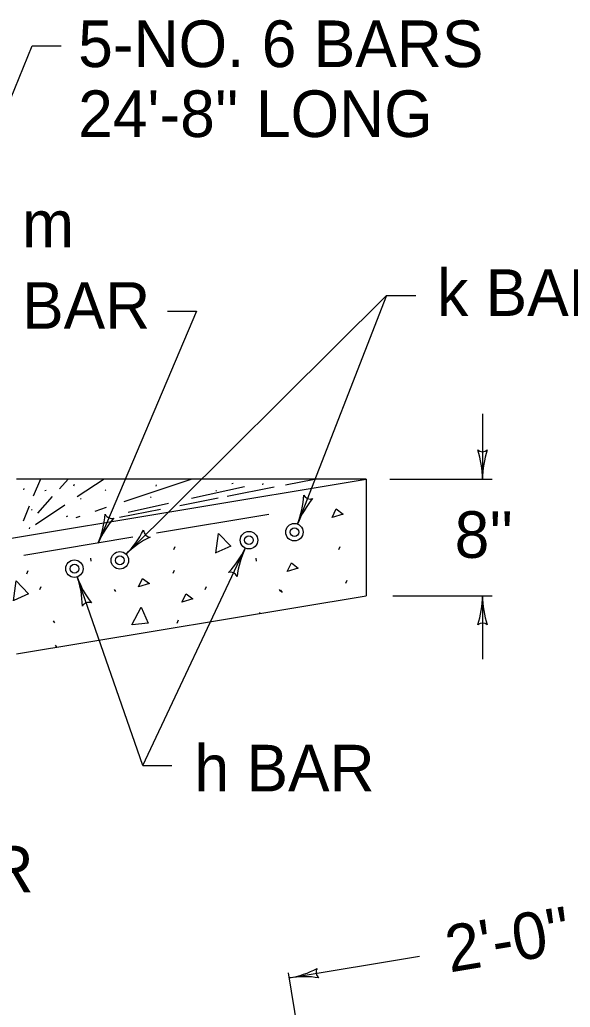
# Model space of a CAD drawing. Extents: x 998.4 to 1037.3, y 999.1 to 1023.1.
# Drawn here: x 1030.087 to 1032.449, y 1008.437 to 1012.673 of the extents above; entities that cross this region are included whole.
import ezdxf

# ---------------------------------------------------------------- set-up
doc = ezdxf.new("R2010")
doc.units = 0
for name, color, linetype in [('1', 7, 'Continuous'), ('2', 7, 'Continuous'), ('Level 1', 7, 'Continuous'), ('Level 3', 7, 'Continuous')]:
    doc.layers.add(name, color=color, linetype=linetype)

msp = doc.modelspace()

# ---------------------------------------------------------------- linework, layer by layer
at = {"layer": '1'}
for p, q in [((1031.2428, 1008.5631), (1031.8014, 1008.656)), ((1031.3153, 1008.1272), (1031.2392, 1008.585))]:
    msp.add_line(p, q, dxfattribs=at)
for centre, radius, start, end in [((1031.1787, 1008.9488), 0.3909, 279.4443, 298.1131), ((1031.3895, 1008.5875), 0.0313, 148.2189, 230.3356), ((1031.1787, 1008.9488), 0.3909, 279.4321, 279.4443), ((1031.307, 1008.1775), 0.3909, 80.7915, 99.4382)]:
    msp.add_arc(centre, radius, start, end, dxfattribs=at)
at = {"layer": '2'}
msp.add_line((1029.4713, 1010.9236), (1030.1396, 1012.5611), dxfattribs=at)
for centre, radius, start, end in [((1032.0724, 1010.8512), 0.0313, 228.7746, 310.8913), ((1031.6814, 1010.7026), 0.3909, 0, 18.6688), ((1032.4633, 1010.7026), 0.3909, 161.3472, 179.9939), ((1031.6814, 1010.7026), 0.3909, 359.9878, 0), ((1030.9145, 1010.6516), 0.3909, 338.7273, 357.3961), ((1031.6431, 1010.368), 0.3909, 140.0745, 158.7212), ((1031.3328, 1010.6483), 0.0313, 207.5019, 289.6186), ((1030.0632, 1010.5812), 0.3909, 336.9997, 355.6685), ((1030.7829, 1010.2757), 0.3909, 138.3468, 156.9936), ((1030.4812, 1010.5653), 0.0313, 205.7743, 287.891), ((1030.9145, 1010.6516), 0.3909, 338.7151, 338.7273), ((1030.2673, 1010.6579), 0.3909, 314.8009, 333.4697), ((1030.8183, 1010.1032), 0.3909, 116.1481, 134.7948), ((1030.6483, 1010.4853), 0.0313, 183.5755, 265.6922), ((1030.0632, 1010.5812), 0.3909, 336.9875, 336.9997), ((1030.7005, 1010.5733), 0.3909, 316.1242, 334.771), ((1031.4078, 1010.2401), 0.3909, 154.7771, 173.4459), ((1031.4078, 1010.2401), 0.3909, 154.7649, 154.7771), ((1030.2673, 1010.6579), 0.3909, 314.7887, 314.8009), ((1030.7028, 1010.4114), 0.3909, 199.1613, 199.1735), ((1030.7028, 1010.4114), 0.3909, 199.1735, 217.8423), ((1029.9643, 1010.1546), 0.3909, 0.5206, 19.1674), ((1030.9907, 1010.2723), 0.0313, 23.5517, 105.6684), ((1031.6814, 1010.2026), 0.3909, 341.3472, 359.9939), ((1032.4633, 1010.2026), 0.3909, 180, 198.6688), ((1032.4633, 1010.2026), 0.3909, 179.9878, 180), ((1030.3823, 1010.1426), 0.0313, 67.9481, 150.0648), ((1032.0723, 1010.0539), 0.0313, 48.7746, 130.8913)]:
    msp.add_arc(centre, radius, start, end, dxfattribs=at)
at = {"layer": 'Level 1'}
for centre, radius in [((1031.2652, 1010.4749), 0.0375), ((1031.2652, 1010.4749), 0.0187), ((1031.0701, 1010.4406), 0.0375), ((1031.0701, 1010.4406), 0.0187), ((1030.3212, 1010.3184), 0.0375), ((1030.3212, 1010.3184), 0.0187)]:
    msp.add_circle(centre, radius, dxfattribs=at)
at = {"layer": 'Level 3'}
for p, q in [((1030.1396, 1012.5611), (1030.2646, 1012.5611)), ((1031.6605, 1011.4905), (1030.5428, 1010.3806)), ((1031.6605, 1011.4905), (1031.2788, 1010.5098)), ((1031.6605, 1011.4905), (1031.7855, 1011.4905)), ((1030.8453, 1011.4233), (1030.423, 1010.4285)), ((1030.7203, 1011.4233), (1030.8453, 1011.4233)), ((1032.0724, 1010.9832), (1032.0724, 1010.7026)), ((1029.6767, 1010.3866), (1031.5724, 1010.7026)), ((1031.5724, 1010.7026), (1030.0724, 1010.7026)), ((1030.175, 1010.7026), (1030.1447, 1010.6288)), ((1030.2571, 1010.6612), (1030.2938, 1010.7026)), ((1030.4486, 1010.7026), (1030.3335, 1010.6261)), ((1030.5352, 1010.6068), (1030.8224, 1010.7026)), ((1031.2274, 1010.6784), (1031.351, 1010.7026)), ((1031.5724, 1010.7026), (1031.5724, 1010.2026)), ((1031.674, 1010.7026), (1032.114, 1010.7026)), ((1030.1038, 1010.6568), (1030.1058, 1010.6626)), ((1030.3193, 1010.6744), (1030.3212, 1010.6802)), ((1030.4559, 1010.6535), (1030.453, 1010.6564)), ((1030.6715, 1010.6726), (1030.6734, 1010.6784)), ((1031.0503, 1010.6701), (1030.8239, 1010.6198)), ((1030.9308, 1010.6513), (1030.9279, 1010.6542)), ((1030.9766, 1010.6294), (1031.1786, 1010.6689)), ((1031.0021, 1010.6831), (1030.9961, 1010.6817)), ((1031.1291, 1010.6781), (1031.1311, 1010.6839)), ((1030.1647, 1010.5568), (1030.2276, 1010.6279)), ((1030.1997, 1010.6532), (1030.1937, 1010.652)), ((1030.3503, 1010.6164), (1030.3474, 1010.6193)), ((1030.651, 1010.6231), (1030.648, 1010.626)), ((1030.7737, 1010.5896), (1030.9374, 1010.6217)), ((1030.1275, 1010.587), (1030.1008, 1010.5218)), ((1030.1403, 1010.5698), (1030.1374, 1010.5727)), ((1030.2807, 1010.591), (1030.1541, 1010.5069)), ((1030.4097, 1010.5651), (1030.4595, 1010.5816)), ((1030.514, 1010.5389), (1030.6905, 1010.5734)), ((1030.7252, 1010.5978), (1030.5525, 1010.5594)), ((1030.292, 1010.5436), (1030.2861, 1010.5407)), ((1030.3281, 1010.5378), (1030.3462, 1010.5438)), ((1031.1553, 1010.5506), (1030.6729, 1010.4701)), ((1030.1279, 1010.4891), (1030.1298, 1010.4949)), ((1030.5715, 1010.4533), (1030.1043, 1010.3754)), ((1030.6148, 1009.4741), (1031.0541, 1010.4067)), ((1030.7472, 1010.4006), (1030.7531, 1010.4139)), ((1031.4562, 1010.4006), (1031.4621, 1010.4139)), ((1030.3901, 1010.3634), (1030.3916, 1010.3501)), ((1031.0991, 1010.3634), (1031.1006, 1010.3501)), ((1030.117, 1010.2968), (1030.123, 1010.3101)), ((1030.6148, 1009.4741), (1030.3335, 1010.283)), ((1030.7447, 1010.2993), (1030.7507, 1010.3126)), ((1030.173, 1010.2289), (1030.1789, 1010.2422)), ((1030.8819, 1010.2289), (1030.8878, 1010.2422)), ((1031.4859, 1010.2557), (1031.4918, 1010.2691)), ((1030.0724, 1009.9526), (1031.5724, 1010.2026)), ((1030.4911, 1010.2289), (1030.4971, 1010.22)), ((1031.2001, 1010.2289), (1031.206, 1010.22)), ((1031.206, 1010.2256), (1031.212, 1010.2166)), ((1031.6881, 1010.2026), (1032.114, 1010.2026)), ((1032.0724, 1010.2026), (1032.0724, 1009.9307)), ((1031.116, 1010.1265), (1031.1187, 1010.1325)), ((1030.2298, 1010.095), (1030.2357, 1010.0861)), ((1030.762, 1010.0851), (1030.768, 1010.0985)), ((1030.238, 1009.9904), (1030.244, 1009.9816)), ((1030.6148, 1009.4741), (1030.7398, 1009.4741))]:
    msp.add_line(p, q, dxfattribs=at)
for points in [[(1031.4269, 1010.5375), (1031.4446, 1010.5745), (1031.4742, 1010.5523), (1031.4269, 1010.5375)], [(1030.9273, 1010.3852), (1030.939, 1010.4699), (1030.992, 1010.4151), (1030.9287, 1010.3857)], [(1031.2342, 1010.3059), (1031.252, 1010.3429), (1031.2815, 1010.3206), (1031.2342, 1010.3059)], [(1030.5962, 1010.2399), (1030.614, 1010.2769), (1030.6435, 1010.2546), (1030.5962, 1010.2399)], [(1030.0595, 1010.1809), (1030.0713, 1010.2656), (1030.1243, 1010.2108), (1030.061, 1010.1814)], [(1030.7827, 1010.1742), (1030.8005, 1010.2112), (1030.83, 1010.189), (1030.7827, 1010.1742)], [(1030.5672, 1010.0782), (1030.6072, 1010.1536), (1030.6383, 1010.0841), (1030.5687, 1010.0782)]]:
    msp.add_lwpolyline(points, dxfattribs=at)
for radius in [0.0375, 0.0188]:
    msp.add_circle((1030.5162, 1010.3541), radius, dxfattribs=at)

# ---------------------------------------------------------------- texts
at = {"layer": '1'}
msp.add_text("2'-0''", height=0.2, rotation=9.4432, dxfattribs=at).set_placement((1031.9317, 1008.5862))
at = {"layer": 'Level 3'}
for s, p in [('5-NO. 6 BARS', (1030.3373, 1012.4698)), ("24'-8'' LONG", (1030.3373, 1012.1698)), ('m', (1030.0966, 1011.6972)), ('k BAR', (1031.8775, 1011.4025)), ('BAR', (1030.0966, 1011.3472)), ("8''", (1031.9528, 1010.3647)), ('h BAR', (1030.8363, 1009.3631)), ('d BAR', (1029.3728, 1008.9305))]:
    msp.add_text(s, height=0.2, dxfattribs=at).set_placement(p)

doc.saveas('drawing.dxf')
